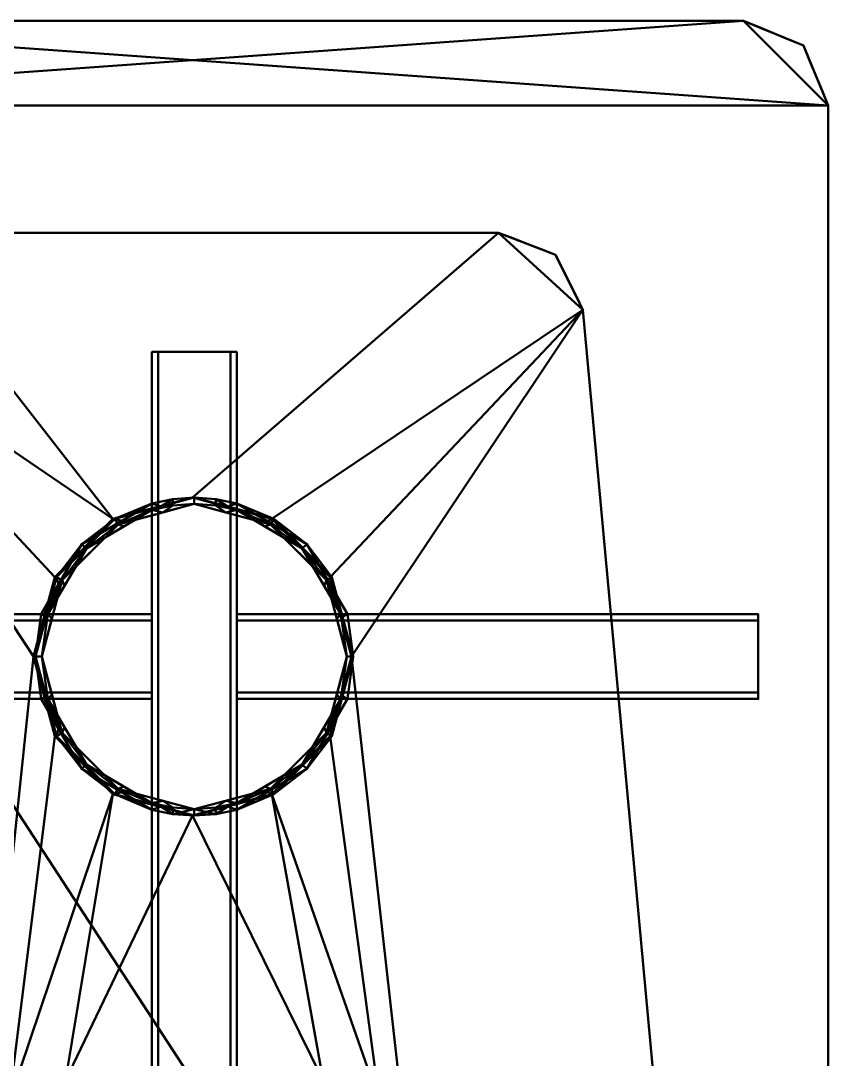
# Model space of a CAD drawing. Header units: millimetres. Extents: x -150 to 150, y -250 to 250.
# Drawn here: x -40.9 to 149.6, y 5 to 250 of the extents above; entities that cross this region are included whole.
import ezdxf

# ---------------------------------------------------------------- set-up
doc = ezdxf.new("R2010")
doc.units = ezdxf.units.MM
doc.layers.add('I-FURN', color=7, linetype='Continuous', lineweight=50)

msp = doc.modelspace()

# ---------------------------------------------------------------- meshes
at = {"layer": 'I-FURN', "color": 45, "true_color": 0xad8360}
mesh = msp.add_polyface(dxfattribs=at)
corners = [(149.56, -230, 700), (149.56, 230, 700), (143.7, 244.14, 700), (129.56, 250, 700), (-130.44, 250, 700), (-144.59, 244.14, 700), (-150.44, 230, 700), (-150.44, -230, 700), (-144.59, -244.14, 700), (-130.44, -250, 700), (129.56, -250, 700), (143.7, -244.14, 700)]
mesh.append_faces([[corners[k] for k in face] for face in [(7, 0, 1, 6)]], dxfattribs={"vtx0": -1, "vtx2": -1, "color": 45})
mesh.append_faces([[corners[k] for k in face] for face in [(10, 11, 0, 7), (4, 5, 6, 1)]], dxfattribs={"vtx2": -1, "vtx3": -1, "color": 45})
mesh.append_faces([[corners[k] for k in face] for face in [(1, 2, 3, 4), (7, 8, 9, 10)]], dxfattribs={"vtx3": -1, "color": 45})
mesh = msp.add_polyface(dxfattribs=at)
corners = [(-130.44, 250, 675), (129.56, 250, 675), (143.7, 244.14, 675), (149.56, 230, 675), (149.56, -230, 675), (143.7, -244.14, 675), (129.56, -250, 675), (-130.44, -250, 675), (-144.59, -244.14, 675), (-150.44, -230, 675), (-150.44, 230, 675), (-144.59, 244.14, 675)]
mesh.append_faces([[corners[k] for k in face] for face in [(3, 1, 2)]], dxfattribs={"vtx0": -1, "color": 45})
mesh.append_faces([[corners[k] for k in face] for face in [(3, 4, 10, 1), (9, 10, 4, 7)]], dxfattribs={"vtx1": -1, "vtx2": -1, "vtx3": -1, "color": 45})
mesh.append_faces([[corners[k] for k in face] for face in [(7, 8, 9)]], dxfattribs={"vtx2": -1, "color": 45})
mesh.append_faces([[corners[k] for k in face] for face in [(4, 5, 6, 7), (10, 11, 0, 1)]], dxfattribs={"vtx3": -1, "color": 45})
mesh = msp.add_polyface(dxfattribs=at)
corners = [(-130.44, 250, 700), (129.56, 250, 700), (129.56, 250, 675), (-130.44, 250, 675)]
mesh.append_faces([[corners[k] for k in face] for face in [(3, 0, 1, 2)]], dxfattribs={"color": 45})
mesh = msp.add_polyface(dxfattribs=at)
corners = [(129.56, 250, 700), (143.7, 244.14, 700), (149.56, 230, 700), (149.56, 230, 675), (143.7, 244.14, 675), (129.56, 250, 675), (136.63, 247.07, 700), (136.63, 247.07, 675), (134.46, 247.97, 675), (146.63, 237.07, 675), (146.63, 237.07, 700), (148.09, 233.54, 700), (140.16, 245.61, 675), (140.16, 245.61, 700), (133.09, 248.54, 700), (145.16, 240.61, 675), (145.16, 240.61, 700), (148.09, 233.54, 675)]
mesh.append_faces([[corners[k] for k in face] for face in [(17, 11, 2, 3), (14, 8, 5, 0)]], dxfattribs={"vtx0": -1, "color": 45})
mesh.append_faces([[corners[k] for k in face] for face in [(16, 9, 15, 1), (10, 17, 9, 16), (6, 7, 8, 14), (17, 10, 11)]], dxfattribs={"vtx0": -1, "vtx2": -1, "color": 45})
mesh.append_faces([[corners[k] for k in face] for face in [(15, 4, 1)]], dxfattribs={"vtx1": -1, "vtx2": -1, "color": 45})
mesh.append_faces([[corners[k] for k in face] for face in [(6, 13, 12, 7), (13, 1, 4, 12)]], dxfattribs={"vtx1": -1, "vtx3": -1, "color": 45})
mesh = msp.add_polyface(dxfattribs=at)
corners = [(149.56, -230, 675), (149.56, 230, 675), (149.56, 230, 700), (149.56, -230, 700)]
mesh.append_faces([[corners[k] for k in face] for face in [(1, 2, 3, 0)]], dxfattribs={"color": 45})
at = {"layer": 'I-FURN', "color": 250, "true_color": 0x1d1d1d}
mesh = msp.add_polyface(dxfattribs=at)
corners = [(91.67, 181.83, 10), (85.24, 194.78, 10), (71.76, 200, 10), (-71.76, 200, 10), (-85.24, 194.78, 10), (-91.67, 181.83, 10), (-125, -180, 10), (-119.14, -194.14, 10), (-105, -200, 10), (-90, -200, 10), (-76.73, -194.96, 10), (-70.14, -182.39, 10), (-50.28, -17.61, 10), (-43.69, -5.04, 10), (-30.42, 0, 10), (30.42, 0, 10), (43.69, -5.04, 10), (50.28, -17.61, 10), (70.14, -182.39, 10), (76.73, -194.96, 10), (90, -200, 10), (105, -200, 10), (119.14, -194.14, 10), (125, -180, 10), (-0.44, 62.5, 10), (-19.19, 67.52, 10), (-32.92, 81.25, 10), (-37.94, 100, 10), (-32.92, 118.75, 10), (-19.19, 132.48, 10), (-0.44, 137.5, 10), (18.31, 132.48, 10), (32.03, 118.75, 10), (37.06, 100, 10), (32.03, 81.25, 10), (18.31, 67.52, 10)]
mesh.append_faces([[corners[k] for k in face] for face in [(11, 9, 10)]], dxfattribs={"vtx0": -1, "color": 250})
mesh.append_faces([[corners[k] for k in face] for face in [(35, 16, 34)]], dxfattribs={"vtx0": -1, "vtx1": -1, "color": 250})
mesh.append_faces([[corners[k] for k in face] for face in [(31, 0, 2, 30), (0, 33, 17, 23)]], dxfattribs={"vtx0": -1, "vtx1": -1, "vtx2": -1, "color": 250})
mesh.append_faces([[corners[k] for k in face] for face in [(12, 27, 5, 6)]], dxfattribs={"vtx0": -1, "vtx1": -1, "vtx3": -1, "color": 250})
mesh.append_faces([[corners[k] for k in face] for face in [(30, 2, 3, 29), (13, 26, 27, 12)]], dxfattribs={"vtx0": -1, "vtx2": -1, "color": 250})
mesh.append_faces([[corners[k] for k in face] for face in [(23, 17, 18, 20)]], dxfattribs={"vtx0": -1, "vtx2": -1, "vtx3": -1, "color": 250})
mesh.append_faces([[corners[k] for k in face] for face in [(8, 9, 6, 7)]], dxfattribs={"vtx1": -1, "color": 250})
mesh.append_faces([[corners[k] for k in face] for face in [(27, 28, 5), (28, 29, 5), (31, 32, 0), (32, 33, 0)]], dxfattribs={"vtx1": -1, "vtx2": -1, "color": 250})
mesh.append_faces([[corners[k] for k in face] for face in [(11, 12, 6, 9)]], dxfattribs={"vtx1": -1, "vtx2": -1, "vtx3": -1, "color": 250})
mesh.append_faces([[corners[k] for k in face] for face in [(25, 26, 13, 14), (35, 24, 15, 16), (33, 34, 16, 17), (24, 25, 14, 15)]], dxfattribs={"vtx1": -1, "vtx3": -1, "color": 250})
mesh.append_faces([[corners[k] for k in face] for face in [(0, 1, 2), (18, 19, 20), (21, 22, 23, 20)]], dxfattribs={"vtx2": -1, "color": 250})
mesh.append_faces([[corners[k] for k in face] for face in [(3, 4, 5, 29)]], dxfattribs={"vtx2": -1, "vtx3": -1, "color": 250})
mesh = msp.add_polyface(dxfattribs=at)
corners = [(71.76, 200), (85.24, 194.78), (91.67, 181.83), (125, -180), (119.14, -194.14), (105, -200), (90, -200), (76.73, -194.96), (70.14, -182.39), (50.28, -17.61), (43.69, -5.04), (30.42, 0), (-30.42, 0), (-43.69, -5.04), (-50.28, -17.61), (-70.14, -182.39), (-76.73, -194.96), (-90, -200), (-105, -200), (-119.14, -194.14), (-125, -180), (-91.67, 181.83), (-85.24, 194.78), (-71.76, 200), (-0.44, 137.5), (-19.19, 132.48), (-32.92, 118.75), (-37.94, 100), (-32.92, 81.25), (-19.19, 67.52), (-0.44, 62.5), (18.31, 67.52), (32.03, 81.25), (37.06, 100), (32.03, 118.75), (18.31, 132.48)]
mesh.append_faces([[corners[k] for k in face] for face in [(15, 20, 14), (9, 3, 8)]], dxfattribs={"vtx0": -1, "vtx1": -1, "color": 250})
mesh.append_faces([[corners[k] for k in face] for face in [(21, 27, 14, 20)]], dxfattribs={"vtx0": -1, "vtx1": -1, "vtx2": -1, "color": 250})
mesh.append_faces([[corners[k] for k in face] for face in [(0, 2, 35, 24), (9, 33, 2, 3)]], dxfattribs={"vtx0": -1, "vtx1": -1, "vtx3": -1, "color": 250})
mesh.append_faces([[corners[k] for k in face] for face in [(21, 26, 27), (13, 28, 29), (21, 25, 26), (2, 34, 35), (2, 33, 34), (10, 32, 33, 9)]], dxfattribs={"vtx0": -1, "vtx2": -1, "color": 250})
mesh.append_faces([[corners[k] for k in face] for face in [(16, 17, 15), (19, 20, 18)]], dxfattribs={"vtx1": -1, "color": 250})
mesh.append_faces([[corners[k] for k in face] for face in [(17, 18, 20, 15)]], dxfattribs={"vtx1": -1, "vtx2": -1, "vtx3": -1, "color": 250})
mesh.append_faces([[corners[k] for k in face] for face in [(23, 0, 24, 25), (27, 28, 13, 14), (30, 31, 11, 12), (31, 32, 10, 11), (29, 30, 12, 13)]], dxfattribs={"vtx1": -1, "vtx3": -1, "color": 250})
mesh.append_faces([[corners[k] for k in face] for face in [(0, 1, 2)]], dxfattribs={"vtx2": -1, "color": 250})
mesh.append_faces([[corners[k] for k in face] for face in [(21, 22, 23, 25), (6, 7, 8, 3)]], dxfattribs={"vtx2": -1, "vtx3": -1, "color": 250})
mesh.append_faces([[corners[k] for k in face] for face in [(3, 4, 5, 6)]], dxfattribs={"vtx3": -1, "color": 250})
mesh = msp.add_polyface(dxfattribs=at)
corners = [(71.76, 200), (-71.76, 200), (-71.76, 200, 10), (71.76, 200, 10)]
mesh.append_faces([[corners[k] for k in face] for face in [(0, 1, 2, 3)]], dxfattribs={"color": 250})
mesh = msp.add_polyface(dxfattribs=at)
corners = [(91.67, 181.83), (85.24, 194.78), (71.76, 200), (71.76, 200, 10), (85.24, 194.78, 10), (91.67, 181.83, 10), (78.5, 197.39, 10), (78.5, 197.39), (74.86, 198.8), (88.71, 187.8, 10), (88.45, 188.31), (86.84, 191.54), (81.87, 196.08), (81.87, 196.08, 10), (75.13, 198.69, 10), (90.06, 185.07), (86.97, 191.29, 10)]
mesh.append_faces([[corners[k] for k in face] for face in [(15, 9, 5, 0)]], dxfattribs={"vtx0": -1, "color": 250})
mesh.append_faces([[corners[k] for k in face] for face in [(15, 10, 9)]], dxfattribs={"vtx1": -1, "vtx2": -1, "color": 250})
mesh.append_faces([[corners[k] for k in face] for face in [(11, 1, 4, 16), (6, 13, 12, 7), (13, 4, 1, 12), (16, 9, 10, 11), (14, 6, 7, 8)]], dxfattribs={"vtx1": -1, "vtx3": -1, "color": 250})
mesh.append_faces([[corners[k] for k in face] for face in [(8, 2, 3, 14)]], dxfattribs={"vtx3": -1, "color": 250})
mesh = msp.add_polyface(dxfattribs=at)
corners = [(125, -180), (91.67, 181.83), (91.67, 181.83, 10), (125, -180, 10)]
mesh.append_faces([[corners[k] for k in face] for face in [(0, 1, 2, 3)]], dxfattribs={"color": 250})
mesh = msp.add_polyface(dxfattribs=at)
corners = [(10, 171.86, 655), (-10, 171.86, 655), (-10, 171.86, 675), (10, 171.86, 675), (-8.5, 171.86, 673.5), (-8.5, 171.86, 656.5), (8.5, 171.86, 656.5), (8.5, 171.86, 673.5)]
mesh.append_faces([[corners[k] for k in face] for face in [(3, 7, 4, 2), (2, 4, 5, 1)]], dxfattribs={"vtx0": -1, "vtx2": -1, "color": 250})
mesh.append_faces([[corners[k] for k in face] for face in [(6, 7, 3, 0), (5, 6, 0, 1)]], dxfattribs={"vtx1": -1, "vtx3": -1, "color": 250})
mesh = msp.add_polyface(dxfattribs=at)
corners = [(-10, 171.86, 655), (10, 171.86, 655), (10, -228.14, 655), (-10, -228.14, 655)]
mesh.append_faces([[corners[k] for k in face] for face in [(2, 3, 0, 1)]], dxfattribs={"color": 250})
mesh = msp.add_polyface(dxfattribs=at)
corners = [(10, 171.86, 675), (-10, 171.86, 675), (-10, -228.14, 675), (10, -228.14, 675)]
mesh.append_faces([[corners[k] for k in face] for face in [(0, 1, 2, 3)]], dxfattribs={"color": 250})
mesh = msp.add_polyface(dxfattribs=at)
corners = [(-10, 171.86, 675), (-10, 171.86, 655), (-10, -228.14, 655), (-10, -228.14, 675)]
mesh.append_faces([[corners[k] for k in face] for face in [(2, 3, 0, 1)]], dxfattribs={"color": 250})
mesh = msp.add_polyface(dxfattribs=at)
corners = [(8.5, 171.86, 656.5), (-8.5, 171.86, 656.5), (-8.5, -228.14, 656.5), (8.5, -228.14, 656.5)]
mesh.append_faces([[corners[k] for k in face] for face in [(2, 3, 0, 1)]], dxfattribs={"color": 250})
mesh = msp.add_polyface(dxfattribs=at)
corners = [(-8.5, 171.86, 673.5), (8.5, 171.86, 673.5), (8.5, -228.14, 673.5), (-8.5, -228.14, 673.5)]
mesh.append_faces([[corners[k] for k in face] for face in [(3, 0, 1, 2)]], dxfattribs={"color": 250})
mesh = msp.add_polyface(dxfattribs=at)
corners = [(-8.5, 171.86, 656.5), (-8.5, 171.86, 673.5), (-8.5, -228.14, 673.5), (-8.5, -228.14, 656.5)]
mesh.append_faces([[corners[k] for k in face] for face in [(1, 2, 3, 0)]], dxfattribs={"color": 250})
mesh = msp.add_polyface(dxfattribs=at)
corners = [(8.5, 171.86, 673.5), (8.5, 171.86, 656.5), (8.5, -228.14, 656.5), (8.5, -228.14, 673.5)]
mesh.append_faces([[corners[k] for k in face] for face in [(3, 0, 1, 2)]], dxfattribs={"color": 250})
mesh = msp.add_polyface(dxfattribs=at)
corners = [(10, 171.86, 655), (10, 171.86, 675), (10, -228.14, 675), (10, -228.14, 655)]
mesh.append_faces([[corners[k] for k in face] for face in [(0, 1, 2, 3)]], dxfattribs={"color": 250})
mesh = msp.add_polyface(dxfattribs=at)
corners = [(-0.44, 137.5, 10), (-19.19, 132.48, 10), (-32.92, 118.75, 10), (-37.94, 100, 10), (-32.92, 81.25, 10), (-19.19, 67.52, 10), (-0.44, 62.5, 10), (-0.44, 62.5, 7.5), (-0.44, 62.5, 5), (-0.44, 62.5, 2.5), (-0.44, 62.5), (-19.19, 67.52), (-32.92, 81.25), (-37.94, 100), (-32.92, 118.75), (-19.19, 132.48), (-0.44, 137.5), (-0.44, 137.5, 2.5), (-0.44, 137.5, 5), (-0.44, 137.5, 7.5), (-13.2, 65.92, 10), (-13.2, 65.92), (-13.2, 134.08), (-13.2, 134.08, 10), (-6.82, 64.21, 10), (-6.82, 135.79), (-6.82, 64.21), (-6.82, 135.79, 10), (-26.06, 74.39), (-26.06, 74.39, 10), (-35.43, 90.62), (-35.43, 90.62, 10), (-26.06, 125.61), (-26.06, 125.61, 10), (-35.43, 109.37, 10), (-35.43, 109.37)]
mesh.append_faces([[corners[k] for k in face] for face in [(27, 18, 19, 0)]], dxfattribs={"vtx0": -1, "color": 250})
mesh.append_faces([[corners[k] for k in face] for face in [(2, 14, 33)]], dxfattribs={"vtx0": -1, "vtx1": -1, "color": 250})
mesh.append_faces([[corners[k] for k in face] for face in [(28, 4, 29, 11), (30, 3, 31, 12), (11, 29, 5), (12, 31, 4), (32, 1, 33, 14)]], dxfattribs={"vtx0": -1, "vtx2": -1, "color": 250})
mesh.append_faces([[corners[k] for k in face] for face in [(25, 17, 18, 27)]], dxfattribs={"vtx0": -1, "vtx2": -1, "vtx3": -1, "color": 250})
mesh.append_faces([[corners[k] for k in face] for face in [(10, 26, 9)]], dxfattribs={"vtx1": -1, "color": 250})
mesh.append_faces([[corners[k] for k in face] for face in [(30, 13, 3), (32, 15, 1), (28, 12, 4)]], dxfattribs={"vtx1": -1, "vtx2": -1, "color": 250})
mesh.append_faces([[corners[k] for k in face] for face in [(8, 9, 26, 24)]], dxfattribs={"vtx1": -1, "vtx2": -1, "vtx3": -1, "color": 250})
mesh.append_faces([[corners[k] for k in face] for face in [(5, 20, 21, 11), (20, 24, 26, 21), (15, 22, 23, 1), (34, 3, 13, 35), (22, 25, 27, 23), (35, 14, 2, 34)]], dxfattribs={"vtx1": -1, "vtx3": -1, "color": 250})
mesh.append_faces([[corners[k] for k in face] for face in [(25, 16, 17)]], dxfattribs={"vtx2": -1, "color": 250})
mesh.append_faces([[corners[k] for k in face] for face in [(24, 6, 7, 8)]], dxfattribs={"vtx3": -1, "color": 250})
mesh = msp.add_polyface(dxfattribs=at)
corners = [(0, 62.5), (-18.75, 67.52), (-32.48, 81.25), (-37.5, 100), (-32.48, 118.75), (-18.75, 132.48), (0, 137.5), (18.75, 132.48), (32.48, 118.75), (37.5, 100), (32.48, 81.25), (18.75, 67.52), (0, 136), (-18, 131.18), (-31.18, 118), (-36, 100), (-31.18, 82), (-18, 68.82), (0, 64), (18, 68.82), (31.18, 82), (36, 100), (31.18, 118), (18, 131.18)]
mesh.append_faces([[corners[k] for k in face] for face in [(4, 14, 15, 3), (16, 2, 3, 15), (2, 16, 17, 1), (1, 17, 18, 0), (20, 10, 11, 19), (19, 11, 0, 18)]], dxfattribs={"vtx0": -1, "vtx2": -1, "color": 250})
mesh.append_faces([[corners[k] for k in face] for face in [(12, 13, 5, 6), (4, 5, 13, 14), (6, 7, 23, 12), (22, 23, 7, 8), (21, 22, 8, 9), (9, 10, 20, 21)]], dxfattribs={"vtx1": -1, "vtx3": -1, "color": 250})
mesh = msp.add_polyface(dxfattribs=at)
corners = [(0, 62.5), (0, 62.5, 163.75), (0, 62.5, 327.5), (0, 62.5, 491.25), (0, 62.5, 655), (-5.05, 62.84, 655), (-10, 63.86, 655), (-10, 63.86, 675), (-26.52, 73.48, 675), (-36.14, 90, 675), (-36.14, 90, 655), (-37.5, 100, 655), (-36.14, 110, 655), (-36.14, 110, 675), (-26.52, 126.52, 675), (-10, 136.14, 675), (-10, 136.14, 655), (-5.05, 137.16, 655), (0, 137.5, 655), (0, 137.5, 491.25), (0, 137.5, 327.5), (0, 137.5, 163.75), (0, 137.5), (-18.75, 132.48), (-32.48, 118.75), (-37.5, 100), (-32.48, 81.25), (-18.75, 67.52), (-32.01, 82.91, 675), (-17.09, 67.99, 675), (-32.01, 117.09, 675), (-17.09, 132.01, 675), (-7.92, 64.62), (-7.92, 135.38), (-25.61, 74.39), (-34.99, 90.62), (-34.99, 109.37), (-25.61, 125.61)]
mesh.append_faces([[corners[k] for k in face] for face in [(10, 28, 9)]], dxfattribs={"vtx0": -1, "color": 250})
mesh.append_faces([[corners[k] for k in face] for face in [(11, 35, 10), (8, 27, 29), (25, 11, 36), (26, 28, 35), (35, 11, 25)]], dxfattribs={"vtx0": -1, "vtx1": -1, "color": 250})
mesh.append_faces([[corners[k] for k in face] for face in [(30, 36, 12), (23, 31, 16), (35, 28, 10), (6, 29, 27), (5, 32, 2), (20, 33, 17)]], dxfattribs={"vtx0": -1, "vtx1": -1, "vtx2": -1, "color": 250})
mesh.append_faces([[corners[k] for k in face] for face in [(24, 30, 14), (23, 14, 31), (16, 33, 23)]], dxfattribs={"vtx0": -1, "vtx2": -1, "color": 250})
mesh.append_faces([[corners[k] for k in face] for face in [(8, 26, 34, 27)]], dxfattribs={"vtx0": -1, "vtx3": -1, "color": 250})
mesh.append_faces([[corners[k] for k in face] for face in [(15, 16, 31), (19, 20, 17, 18)]], dxfattribs={"vtx1": -1, "color": 250})
mesh.append_faces([[corners[k] for k in face] for face in [(27, 32, 6), (16, 17, 33), (5, 6, 32), (8, 28, 26), (37, 24, 14, 23), (24, 36, 30), (11, 12, 36)]], dxfattribs={"vtx1": -1, "vtx2": -1, "color": 250})
mesh.append_faces([[corners[k] for k in face] for face in [(3, 4, 5, 2), (6, 7, 29), (21, 22, 33, 20), (12, 13, 30)]], dxfattribs={"vtx2": -1, "color": 250})
mesh.append_faces([[corners[k] for k in face] for face in [(32, 0, 1, 2)]], dxfattribs={"vtx3": -1, "color": 250})
mesh = msp.add_polyface(dxfattribs=at)
corners = [(0, 137.5, 655), (-5.05, 137.16, 655), (-10, 136.14, 655), (-10, 134.58, 655), (-5.05, 135.64, 655), (0, 136, 655), (5.05, 135.64, 655), (10, 134.58, 655), (10, 136.14, 655), (5.05, 137.16, 655)]
mesh.append_faces([[corners[k] for k in face] for face in [(1, 4, 5, 0)]], dxfattribs={"vtx0": -1, "vtx2": -1, "color": 250})
mesh.append_faces([[corners[k] for k in face] for face in [(5, 6, 9, 0)]], dxfattribs={"vtx1": -1, "vtx3": -1, "color": 250})
mesh.append_faces([[corners[k] for k in face] for face in [(2, 3, 4, 1)]], dxfattribs={"vtx2": -1, "color": 250})
mesh.append_faces([[corners[k] for k in face] for face in [(6, 7, 8, 9)]], dxfattribs={"vtx3": -1, "color": 250})
mesh = msp.add_polyface(dxfattribs=at)
corners = [(-0.44, 62.5), (-0.44, 62.5, 2.5), (-0.44, 62.5, 5), (-0.44, 62.5, 7.5), (-0.44, 62.5, 10), (18.31, 67.52, 10), (32.03, 81.25, 10), (37.06, 100, 10), (32.03, 118.75, 10), (18.31, 132.48, 10), (-0.44, 137.5, 10), (-0.44, 137.5, 7.5), (-0.44, 137.5, 5), (-0.44, 137.5, 2.5), (-0.44, 137.5), (18.31, 132.48), (32.03, 118.75), (37.06, 100), (32.03, 81.25), (18.31, 67.52), (12.32, 134.08, 10), (12.32, 134.08), (12.32, 65.92), (12.32, 65.92, 10), (5.94, 135.79, 10), (5.94, 64.21), (5.94, 135.79), (5.94, 64.21, 10), (25.17, 125.61, 10), (25.17, 125.61), (34.54, 109.37), (34.54, 109.37, 10), (34.54, 90.62, 10), (34.54, 90.62), (25.17, 74.39, 10), (25.17, 74.39)]
mesh.append_faces([[corners[k] for k in face] for face in [(27, 2, 3, 4)]], dxfattribs={"vtx0": -1, "color": 250})
mesh.append_faces([[corners[k] for k in face] for face in [(22, 5, 19)]], dxfattribs={"vtx0": -1, "vtx1": -1, "color": 250})
mesh.append_faces([[corners[k] for k in face] for face in [(9, 15, 29, 28), (28, 29, 16, 8), (7, 17, 33, 32), (19, 5, 34, 35), (18, 6, 32, 33), (6, 18, 35, 34), (8, 16, 30)]], dxfattribs={"vtx0": -1, "vtx2": -1, "color": 250})
mesh.append_faces([[corners[k] for k in face] for face in [(9, 20, 15), (7, 31, 17)]], dxfattribs={"vtx1": -1, "vtx2": -1, "color": 250})
mesh.append_faces([[corners[k] for k in face] for face in [(26, 21, 24, 12), (27, 23, 25, 2)]], dxfattribs={"vtx1": -1, "vtx2": -1, "vtx3": -1, "color": 250})
mesh.append_faces([[corners[k] for k in face] for face in [(20, 24, 21, 15), (22, 25, 23, 5), (31, 8, 30, 17)]], dxfattribs={"vtx1": -1, "vtx3": -1, "color": 250})
mesh.append_faces([[corners[k] for k in face] for face in [(13, 14, 26, 12)]], dxfattribs={"vtx2": -1, "color": 250})
mesh.append_faces([[corners[k] for k in face] for face in [(25, 0, 1, 2), (24, 10, 11, 12)]], dxfattribs={"vtx3": -1, "color": 250})
mesh = msp.add_polyface(dxfattribs=at)
corners = [(10, 63.86, 655), (5.05, 62.84, 655), (0, 62.5, 655), (0, 62.5, 491.25), (0, 62.5, 327.5), (0, 62.5, 163.75), (0, 62.5), (18.75, 67.52), (32.48, 81.25), (37.5, 100), (32.48, 118.75), (18.75, 132.48), (0, 137.5), (0, 137.5, 163.75), (0, 137.5, 327.5), (0, 137.5, 491.25), (0, 137.5, 655), (5.05, 137.16, 655), (10, 136.14, 655), (10, 136.14, 675), (26.52, 126.52, 675), (36.14, 110, 675), (36.14, 110, 655), (37.5, 100, 655), (36.14, 90, 655), (36.14, 90, 675), (26.52, 73.48, 675), (10, 63.86, 675), (17.09, 132.01, 675), (32.01, 117.09, 675), (32.01, 82.91, 675), (17.09, 67.99, 675), (7.92, 135.38), (7.92, 64.62), (34.99, 109.37), (25.61, 125.61), (25.61, 74.39), (34.99, 90.62)]
mesh.append_faces([[corners[k] for k in face] for face in [(23, 34, 22), (32, 18, 11), (34, 23, 9), (7, 0, 33), (10, 29, 34)]], dxfattribs={"vtx0": -1, "vtx1": -1, "color": 250})
mesh.append_faces([[corners[k] for k in face] for face in [(30, 37, 24), (22, 34, 29), (11, 18, 28), (7, 31, 0), (17, 32, 14), (33, 1, 4)]], dxfattribs={"vtx0": -1, "vtx1": -1, "vtx2": -1, "color": 250})
mesh.append_faces([[corners[k] for k in face] for face in [(23, 37, 9), (32, 17, 18), (11, 28, 20), (10, 20, 29), (8, 30, 26), (30, 8, 37), (7, 26, 31)]], dxfattribs={"vtx0": -1, "vtx2": -1, "color": 250})
mesh.append_faces([[corners[k] for k in face] for face in [(20, 10, 35, 11)]], dxfattribs={"vtx0": -1, "vtx3": -1, "color": 250})
mesh.append_faces([[corners[k] for k in face] for face in [(36, 8, 26, 7), (23, 24, 37), (0, 1, 33)]], dxfattribs={"vtx1": -1, "vtx2": -1, "color": 250})
mesh.append_faces([[corners[k] for k in face] for face in [(18, 19, 28), (15, 16, 17, 14), (24, 25, 30), (29, 21, 22), (5, 6, 33, 4), (31, 27, 0)]], dxfattribs={"vtx2": -1, "color": 250})
mesh.append_faces([[corners[k] for k in face] for face in [(32, 12, 13, 14), (1, 2, 3, 4)]], dxfattribs={"vtx3": -1, "color": 250})
mesh = msp.add_polyface(dxfattribs=at)
corners = [(-36.14, 110, 675), (-34.58, 110, 675), (-25.46, 125.46, 675), (-10, 134.58, 675), (-10, 136.14, 675), (-26.52, 126.52, 675)]
mesh.append_faces([[corners[k] for k in face] for face in [(1, 2, 5, 0)]], dxfattribs={"vtx1": -1, "color": 250})
mesh.append_faces([[corners[k] for k in face] for face in [(3, 4, 5, 2)]], dxfattribs={"vtx2": -1, "color": 250})
mesh = msp.add_polyface(dxfattribs=at)
corners = [(-10, 65.42, 655), (-5.05, 64.36, 655), (0, 64, 655), (0, 64, 491.25), (0, 64, 327.5), (0, 64, 163.75), (0, 64), (-18, 68.82), (-31.18, 82), (-36, 100), (-31.18, 118), (-18, 131.18), (0, 136), (0, 136, 163.75), (0, 136, 327.5), (0, 136, 491.25), (0, 136, 655), (-5.05, 135.64, 655), (-10, 134.58, 655), (-10, 134.58, 675), (-25.46, 125.46, 675), (-34.58, 110, 675), (-34.58, 110, 655), (-36, 100, 655), (-34.58, 90, 655), (-34.58, 90, 675), (-25.46, 74.54, 675), (-10, 65.42, 675), (-30.66, 83.35, 675), (-16.65, 69.34, 675), (-30.66, 116.65, 675), (-16.65, 130.66, 675), (-7.45, 66), (-7.45, 134), (-24.59, 75.41), (-33.59, 91), (-33.59, 109), (-24.59, 124.59)]
mesh.append_faces([[corners[k] for k in face] for face in [(31, 18, 19), (17, 14, 15, 16)]], dxfattribs={"vtx0": -1, "color": 250})
mesh.append_faces([[corners[k] for k in face] for face in [(24, 35, 23), (29, 7, 26), (36, 23, 9), (9, 23, 35)]], dxfattribs={"vtx0": -1, "vtx1": -1, "color": 250})
mesh.append_faces([[corners[k] for k in face] for face in [(18, 31, 11), (28, 8, 24), (7, 29, 0), (4, 32, 1), (22, 10, 30), (17, 33, 14)]], dxfattribs={"vtx0": -1, "vtx1": -1, "vtx2": -1, "color": 250})
mesh.append_faces([[corners[k] for k in face] for face in [(0, 32, 7), (33, 17, 18), (32, 0, 1), (8, 28, 26), (24, 8, 35), (36, 22, 23)]], dxfattribs={"vtx0": -1, "vtx2": -1, "color": 250})
mesh.append_faces([[corners[k] for k in face] for face in [(20, 10, 37, 11)]], dxfattribs={"vtx0": -1, "vtx3": -1, "color": 250})
mesh.append_faces([[corners[k] for k in face] for face in [(25, 28, 24)]], dxfattribs={"vtx1": -1, "color": 250})
mesh.append_faces([[corners[k] for k in face] for face in [(36, 10, 22), (20, 30, 10), (31, 20, 11), (34, 8, 26, 7), (11, 33, 18)]], dxfattribs={"vtx1": -1, "vtx2": -1, "color": 250})
mesh.append_faces([[corners[k] for k in face] for face in [(5, 6, 32, 4), (29, 27, 0), (30, 21, 22)]], dxfattribs={"vtx2": -1, "color": 250})
mesh.append_faces([[corners[k] for k in face] for face in [(1, 2, 3, 4), (33, 12, 13, 14)]], dxfattribs={"vtx3": -1, "color": 250})
mesh = msp.add_polyface(dxfattribs=at)
corners = [(-10, 136.14, 675), (-10, 134.58, 675), (-10, 134.58, 655), (-10, 136.14, 655)]
mesh.append_faces([[corners[k] for k in face] for face in [(2, 3, 0, 1)]], dxfattribs={"color": 250})
mesh = msp.add_polyface(dxfattribs=at)
corners = [(0, 64), (0, 64, 163.75), (0, 64, 327.5), (0, 64, 491.25), (0, 64, 655), (5.05, 64.36, 655), (10, 65.42, 655), (10, 65.42, 675), (25.46, 74.54, 675), (34.58, 90, 675), (34.58, 90, 655), (36, 100, 655), (34.58, 110, 655), (34.58, 110, 675), (25.46, 125.46, 675), (10, 134.58, 675), (10, 134.58, 655), (5.05, 135.64, 655), (0, 136, 655), (0, 136, 491.25), (0, 136, 327.5), (0, 136, 163.75), (0, 136), (18, 131.18), (31.18, 118), (36, 100), (31.18, 82), (18, 68.82), (16.65, 130.66, 675), (30.66, 116.65, 675), (30.66, 83.35, 675), (16.65, 69.34, 675), (7.45, 134), (7.45, 66), (33.59, 109), (24.59, 124.59), (24.59, 75.41), (33.59, 91)]
mesh.append_faces([[corners[k] for k in face] for face in [(12, 34, 11), (23, 16, 32), (25, 11, 34), (33, 6, 27)]], dxfattribs={"vtx0": -1, "vtx1": -1, "color": 250})
mesh.append_faces([[corners[k] for k in face] for face in [(24, 12, 29), (28, 16, 23), (6, 31, 27), (20, 32, 17), (26, 30, 10), (2, 5, 33)]], dxfattribs={"vtx0": -1, "vtx1": -1, "vtx2": -1, "color": 250})
mesh.append_faces([[corners[k] for k in face] for face in [(37, 10, 11), (33, 5, 6), (12, 24, 34)]], dxfattribs={"vtx0": -1, "vtx2": -1, "color": 250})
mesh.append_faces([[corners[k] for k in face] for face in [(8, 26, 36, 27)]], dxfattribs={"vtx0": -1, "vtx3": -1, "color": 250})
mesh.append_faces([[corners[k] for k in face] for face in [(37, 26, 10), (25, 37, 11), (35, 24, 14, 23), (16, 17, 32), (14, 28, 23), (29, 14, 24), (8, 30, 26), (31, 8, 27)]], dxfattribs={"vtx1": -1, "vtx2": -1, "color": 250})
mesh.append_faces([[corners[k] for k in face] for face in [(28, 15, 16), (21, 22, 32, 20), (30, 9, 10), (12, 13, 29), (3, 4, 5, 2), (6, 7, 31)]], dxfattribs={"vtx2": -1, "color": 250})
mesh.append_faces([[corners[k] for k in face] for face in [(17, 18, 19, 20), (33, 0, 1, 2)]], dxfattribs={"vtx3": -1, "color": 250})
mesh = msp.add_polyface(dxfattribs=at)
corners = [(10, 136.14, 675), (10, 134.58, 675), (25.46, 125.46, 675), (34.58, 110, 675), (36.14, 110, 675), (26.52, 126.52, 675)]
mesh.append_faces([[corners[k] for k in face] for face in [(3, 4, 5, 2)]], dxfattribs={"vtx2": -1, "color": 250})
mesh.append_faces([[corners[k] for k in face] for face in [(5, 0, 1, 2)]], dxfattribs={"vtx3": -1, "color": 250})
mesh = msp.add_polyface(dxfattribs=at)
corners = [(10, 136.14, 655), (10, 134.58, 655), (10, 134.58, 675), (10, 136.14, 675)]
mesh.append_faces([[corners[k] for k in face] for face in [(0, 1, 2, 3)]], dxfattribs={"color": 250})
mesh = msp.add_polyface(dxfattribs=at)
corners = [(-10, 110, 675), (-10, 110, 655), (-110.44, 110, 655), (-110.44, 110, 675)]
mesh.append_faces([[corners[k] for k in face] for face in [(1, 2, 3, 0)]], dxfattribs={"color": 250})
mesh = msp.add_polyface(dxfattribs=at)
corners = [(-10, 110, 655), (-10, 90, 655), (-110.44, 90, 655), (-110.44, 110, 655)]
mesh.append_faces([[corners[k] for k in face] for face in [(3, 0, 1, 2)]], dxfattribs={"color": 250})
mesh = msp.add_polyface(dxfattribs=at)
corners = [(-10, 90, 675), (-10, 110, 675), (-110.44, 110, 675), (-110.44, 90, 675)]
mesh.append_faces([[corners[k] for k in face] for face in [(1, 2, 3, 0)]], dxfattribs={"color": 250})
mesh = msp.add_polyface(dxfattribs=at)
corners = [(-10, 108.5, 656.5), (-10, 108.5, 673.5), (-110.44, 108.5, 673.5), (-110.44, 108.5, 656.5)]
mesh.append_faces([[corners[k] for k in face] for face in [(2, 3, 0, 1)]], dxfattribs={"color": 250})
mesh = msp.add_polyface(dxfattribs=at)
corners = [(-10, 91.5, 656.5), (-10, 108.5, 656.5), (-110.44, 108.5, 656.5), (-110.44, 91.5, 656.5)]
mesh.append_faces([[corners[k] for k in face] for face in [(3, 0, 1, 2)]], dxfattribs={"color": 250})
mesh = msp.add_polyface(dxfattribs=at)
corners = [(-10, 108.5, 673.5), (-10, 91.5, 673.5), (-110.44, 91.5, 673.5), (-110.44, 108.5, 673.5)]
mesh.append_faces([[corners[k] for k in face] for face in [(2, 3, 0, 1)]], dxfattribs={"color": 250})
mesh = msp.add_polyface(dxfattribs=at)
corners = [(-36.14, 90, 655), (-34.58, 90, 655), (-36, 100, 655), (-34.58, 110, 655), (-36.14, 110, 655), (-37.5, 100, 655)]
mesh.append_faces([[corners[k] for k in face] for face in [(0, 1, 2, 5)]], dxfattribs={"vtx2": -1, "color": 250})
mesh.append_faces([[corners[k] for k in face] for face in [(2, 3, 4, 5)]], dxfattribs={"vtx3": -1, "color": 250})
mesh = msp.add_polyface(dxfattribs=at)
corners = [(-36.14, 110, 655), (-34.58, 110, 655), (-34.58, 110, 675), (-36.14, 110, 675)]
mesh.append_faces([[corners[k] for k in face] for face in [(0, 1, 2, 3)]], dxfattribs={"color": 250})
mesh = msp.add_polyface(dxfattribs=at)
corners = [(-10, 110, 655), (-10, 110, 675), (-10, 90, 675), (-10, 90, 655), (-10, 91.5, 673.5), (-10, 108.5, 673.5), (-10, 108.5, 656.5), (-10, 91.5, 656.5)]
mesh.append_faces([[corners[k] for k in face] for face in [(3, 7, 4, 2), (2, 4, 5, 1)]], dxfattribs={"vtx0": -1, "vtx2": -1, "color": 250})
mesh.append_faces([[corners[k] for k in face] for face in [(6, 7, 3, 0), (5, 6, 0, 1)]], dxfattribs={"vtx1": -1, "vtx3": -1, "color": 250})
mesh = msp.add_polyface(dxfattribs=at)
corners = [(10, 90, 655), (10, 90, 675), (10, 110, 675), (10, 110, 655), (10, 108.5, 673.5), (10, 91.5, 673.5), (10, 91.5, 656.5), (10, 108.5, 656.5)]
mesh.append_faces([[corners[k] for k in face] for face in [(3, 7, 4, 2), (2, 4, 5, 1)]], dxfattribs={"vtx0": -1, "vtx2": -1, "color": 250})
mesh.append_faces([[corners[k] for k in face] for face in [(6, 7, 3, 0), (5, 6, 0, 1)]], dxfattribs={"vtx1": -1, "vtx3": -1, "color": 250})
mesh = msp.add_polyface(dxfattribs=at)
corners = [(10, 90, 655), (10, 110, 655), (133.04, 110, 655), (133.04, 90, 655)]
mesh.append_faces([[corners[k] for k in face] for face in [(3, 0, 1, 2)]], dxfattribs={"color": 250})
mesh = msp.add_polyface(dxfattribs=at)
corners = [(10, 110, 655), (10, 110, 675), (133.04, 110, 675), (133.04, 110, 655)]
mesh.append_faces([[corners[k] for k in face] for face in [(3, 0, 1, 2)]], dxfattribs={"color": 250})
mesh = msp.add_polyface(dxfattribs=at)
corners = [(10, 110, 675), (10, 90, 675), (133.04, 90, 675), (133.04, 110, 675)]
mesh.append_faces([[corners[k] for k in face] for face in [(2, 3, 0, 1)]], dxfattribs={"color": 250})
mesh = msp.add_polyface(dxfattribs=at)
corners = [(10, 108.5, 656.5), (10, 91.5, 656.5), (133.04, 91.5, 656.5), (133.04, 108.5, 656.5)]
mesh.append_faces([[corners[k] for k in face] for face in [(0, 1, 2, 3)]], dxfattribs={"color": 250})
mesh = msp.add_polyface(dxfattribs=at)
corners = [(10, 108.5, 673.5), (10, 108.5, 656.5), (133.04, 108.5, 656.5), (133.04, 108.5, 673.5)]
mesh.append_faces([[corners[k] for k in face] for face in [(0, 1, 2, 3)]], dxfattribs={"color": 250})
mesh = msp.add_polyface(dxfattribs=at)
corners = [(10, 91.5, 673.5), (10, 108.5, 673.5), (133.04, 108.5, 673.5), (133.04, 91.5, 673.5)]
mesh.append_faces([[corners[k] for k in face] for face in [(1, 2, 3, 0)]], dxfattribs={"color": 250})
mesh = msp.add_polyface(dxfattribs=at)
corners = [(36.14, 110, 675), (34.58, 110, 675), (34.58, 110, 655), (36.14, 110, 655)]
mesh.append_faces([[corners[k] for k in face] for face in [(2, 3, 0, 1)]], dxfattribs={"color": 250})
mesh = msp.add_polyface(dxfattribs=at)
corners = [(36.14, 110, 655), (34.58, 110, 655), (36, 100, 655), (34.58, 90, 655), (36.14, 90, 655), (37.5, 100, 655)]
mesh.append_faces([[corners[k] for k in face] for face in [(2, 5, 0, 1)]], dxfattribs={"vtx0": -1, "color": 250})
mesh.append_faces([[corners[k] for k in face] for face in [(2, 3, 4, 5)]], dxfattribs={"vtx3": -1, "color": 250})
mesh = msp.add_polyface(dxfattribs=at)
corners = [(133.04, 90, 675), (133.04, 90, 655), (133.04, 110, 655), (133.04, 110, 675), (133.04, 91.5, 656.5), (133.04, 91.5, 673.5), (133.04, 108.5, 673.5), (133.04, 108.5, 656.5)]
mesh.append_faces([[corners[k] for k in face] for face in [(2, 7, 4, 1), (1, 4, 5, 0)]], dxfattribs={"vtx0": -1, "vtx2": -1, "color": 250})
mesh.append_faces([[corners[k] for k in face] for face in [(6, 7, 2, 3), (5, 6, 3, 0)]], dxfattribs={"vtx1": -1, "vtx3": -1, "color": 250})
mesh = msp.add_polyface(dxfattribs=at)
corners = [(-10, 91.5, 673.5), (-10, 91.5, 656.5), (-110.44, 91.5, 656.5), (-110.44, 91.5, 673.5)]
mesh.append_faces([[corners[k] for k in face] for face in [(3, 0, 1, 2)]], dxfattribs={"color": 250})
mesh = msp.add_polyface(dxfattribs=at)
corners = [(10, 91.5, 656.5), (10, 91.5, 673.5), (133.04, 91.5, 673.5), (133.04, 91.5, 656.5)]
mesh.append_faces([[corners[k] for k in face] for face in [(1, 2, 3, 0)]], dxfattribs={"color": 250})
mesh = msp.add_polyface(dxfattribs=at)
corners = [(-10, 90, 655), (-10, 90, 675), (-110.44, 90, 675), (-110.44, 90, 655)]
mesh.append_faces([[corners[k] for k in face] for face in [(0, 1, 2, 3)]], dxfattribs={"color": 250})
mesh = msp.add_polyface(dxfattribs=at)
corners = [(-10, 63.86, 675), (-10, 65.42, 675), (-25.46, 74.54, 675), (-34.58, 90, 675), (-36.14, 90, 675), (-26.52, 73.48, 675)]
mesh.append_faces([[corners[k] for k in face] for face in [(5, 2, 3, 4)]], dxfattribs={"vtx0": -1, "color": 250})
mesh.append_faces([[corners[k] for k in face] for face in [(5, 0, 1, 2)]], dxfattribs={"vtx3": -1, "color": 250})
mesh = msp.add_polyface(dxfattribs=at)
corners = [(-36.14, 90, 675), (-34.58, 90, 675), (-34.58, 90, 655), (-36.14, 90, 655)]
mesh.append_faces([[corners[k] for k in face] for face in [(2, 3, 0, 1)]], dxfattribs={"color": 250})
mesh = msp.add_polyface(dxfattribs=at)
corners = [(36.14, 90, 675), (34.58, 90, 675), (25.46, 74.54, 675), (10, 65.42, 675), (10, 63.86, 675), (26.52, 73.48, 675)]
mesh.append_faces([[corners[k] for k in face] for face in [(3, 4, 5, 2)]], dxfattribs={"vtx2": -1, "color": 250})
mesh.append_faces([[corners[k] for k in face] for face in [(5, 0, 1, 2)]], dxfattribs={"vtx3": -1, "color": 250})
mesh = msp.add_polyface(dxfattribs=at)
corners = [(10, 90, 675), (10, 90, 655), (133.04, 90, 655), (133.04, 90, 675)]
mesh.append_faces([[corners[k] for k in face] for face in [(2, 3, 0, 1)]], dxfattribs={"color": 250})
mesh = msp.add_polyface(dxfattribs=at)
corners = [(36.14, 90, 655), (34.58, 90, 655), (34.58, 90, 675), (36.14, 90, 675)]
mesh.append_faces([[corners[k] for k in face] for face in [(0, 1, 2, 3)]], dxfattribs={"color": 250})
mesh = msp.add_polyface(dxfattribs=at)
corners = [(10, 63.86, 655), (10, 65.42, 655), (5.05, 64.36, 655), (0, 64, 655), (-5.05, 64.36, 655), (-10, 65.42, 655), (-10, 63.86, 655), (-5.05, 62.84, 655), (0, 62.5, 655), (5.05, 62.84, 655)]
mesh.append_faces([[corners[k] for k in face] for face in [(2, 9, 0, 1)]], dxfattribs={"vtx0": -1, "color": 250})
mesh.append_faces([[corners[k] for k in face] for face in [(9, 2, 3), (7, 3, 4)]], dxfattribs={"vtx0": -1, "vtx2": -1, "color": 250})
mesh.append_faces([[corners[k] for k in face] for face in [(3, 7, 8, 9)]], dxfattribs={"vtx0": -1, "vtx3": -1, "color": 250})
mesh.append_faces([[corners[k] for k in face] for face in [(6, 7, 4, 5)]], dxfattribs={"vtx1": -1, "color": 250})
mesh = msp.add_polyface(dxfattribs=at)
corners = [(-10, 63.86, 655), (-10, 65.42, 655), (-10, 65.42, 675), (-10, 63.86, 675)]
mesh.append_faces([[corners[k] for k in face] for face in [(0, 1, 2, 3)]], dxfattribs={"color": 250})
mesh = msp.add_polyface(dxfattribs=at)
corners = [(10, 63.86, 675), (10, 65.42, 675), (10, 65.42, 655), (10, 63.86, 655)]
mesh.append_faces([[corners[k] for k in face] for face in [(2, 3, 0, 1)]], dxfattribs={"color": 250})

doc.saveas('drawing.dxf')
